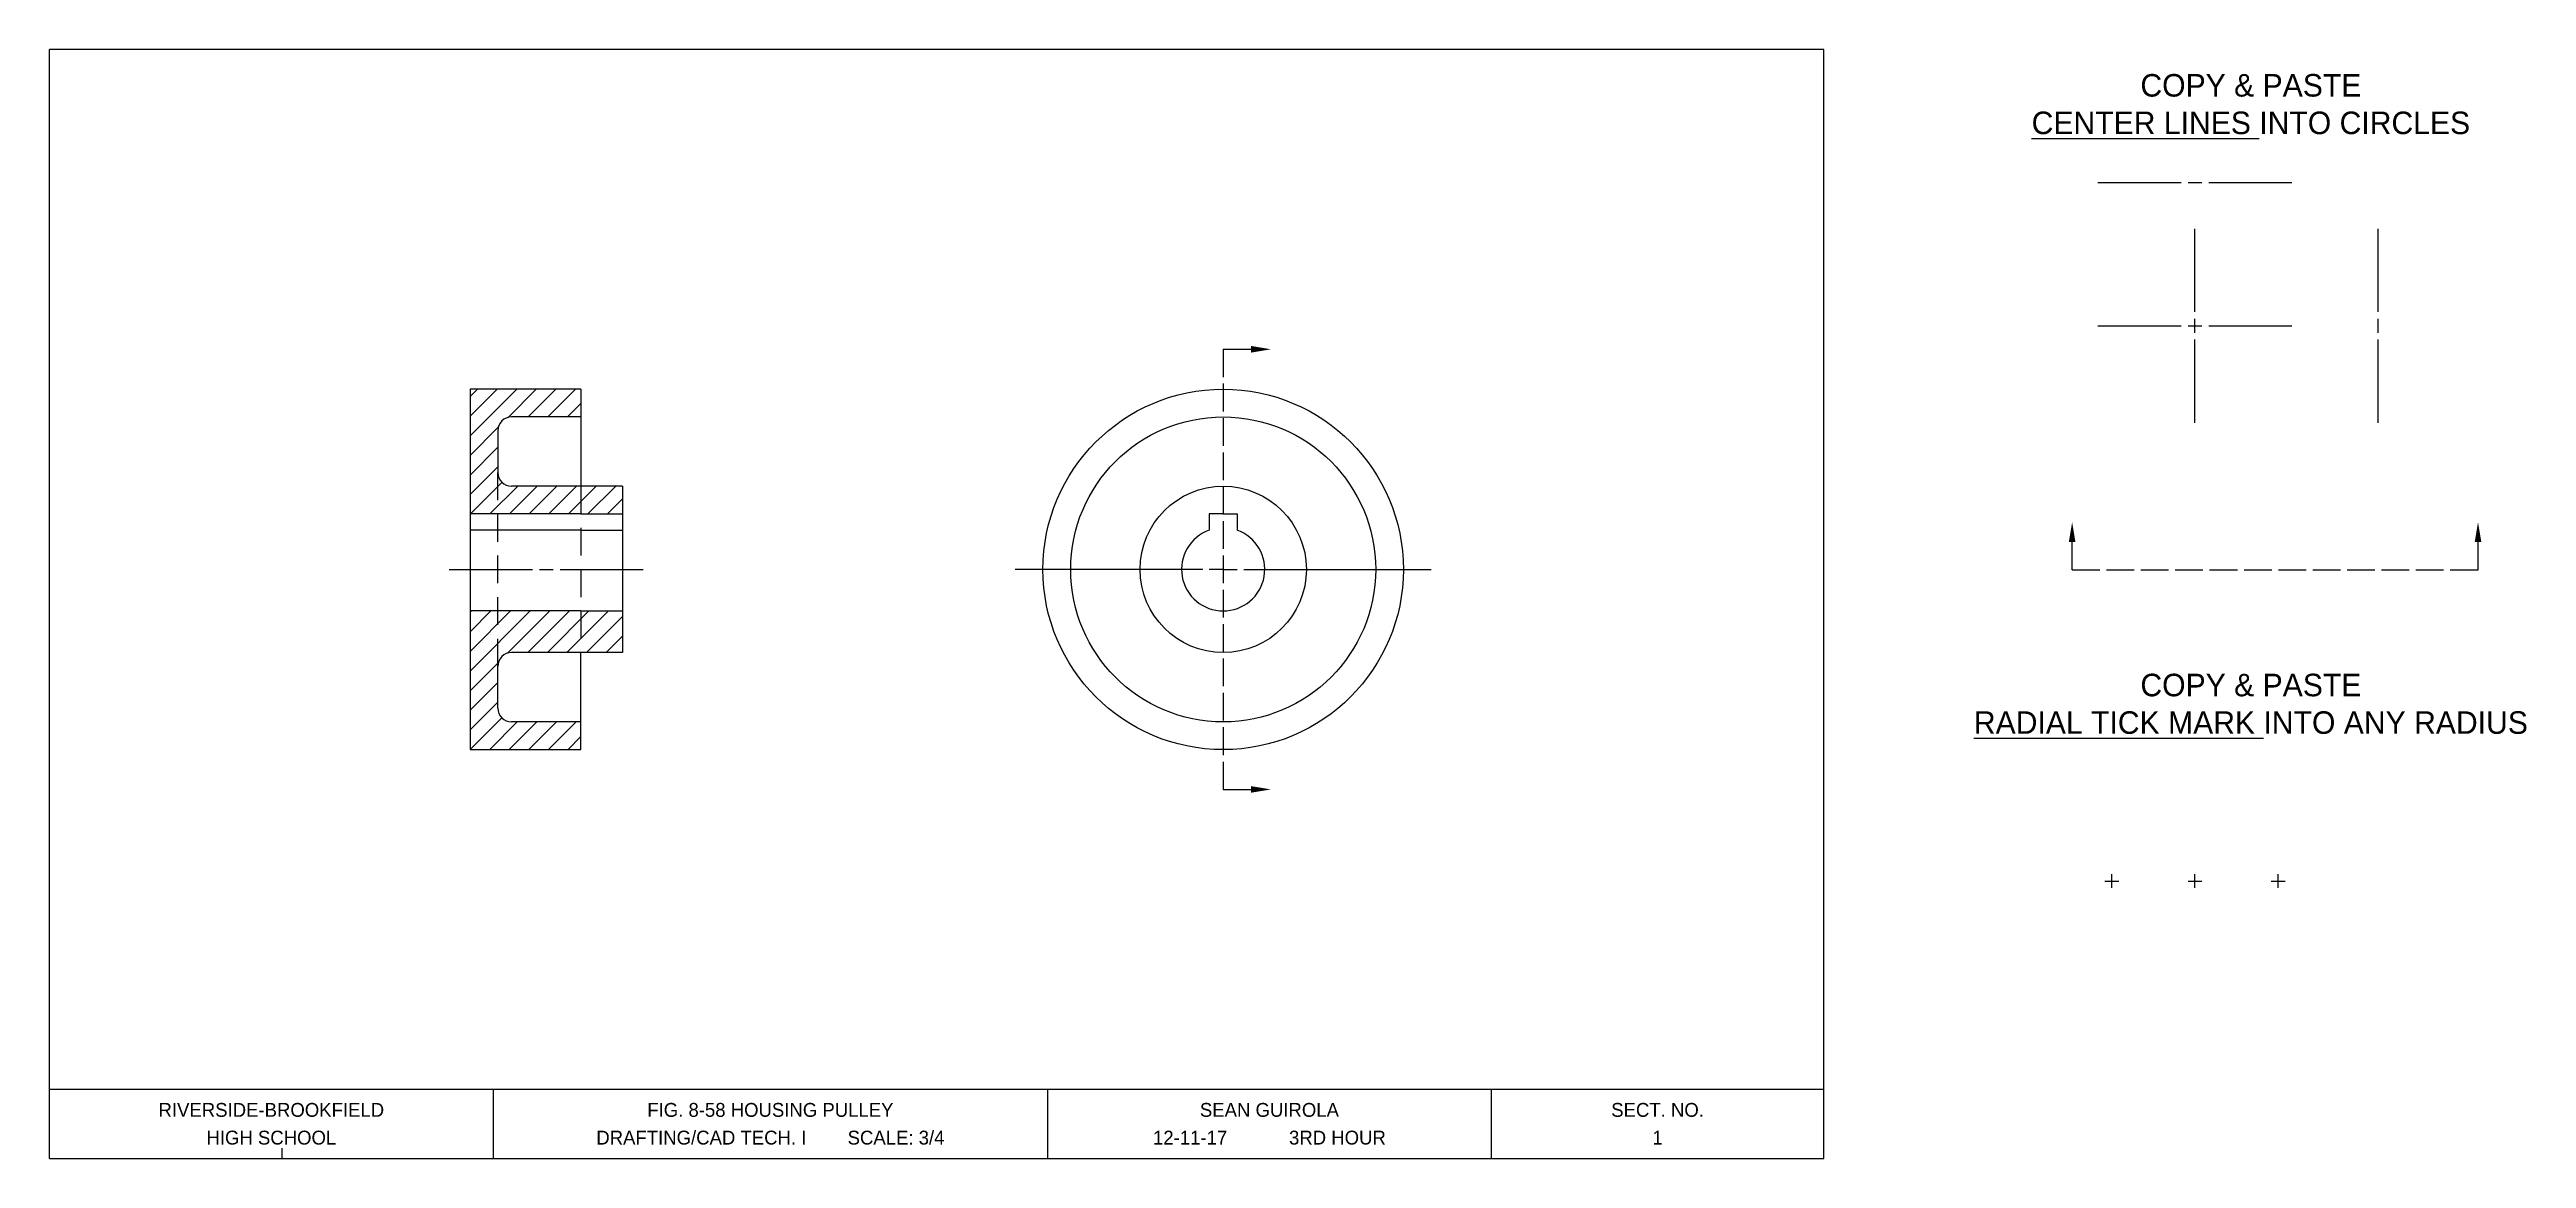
# Model space of a CAD drawing. Header units: inches. Extents: x 0 to 22.3, y 0 to 10.
import ezdxf
from ezdxf.enums import TextEntityAlignment as Align

# ---------------------------------------------------------------- set-up
doc = ezdxf.new("R2010")
doc.units = ezdxf.units.IN
doc.header["$MEASUREMENT"] = 0
doc.linetypes.add('HIDDEN', pattern=[0.375, 0.25, -0.125])
for name, color, linetype in [('Boarder Line', 7, 'Continuous'), ('Center Lines', 1, 'Continuous'), ('Hidden Lines', 5, 'HIDDEN'), ('Title Block', 6, 'Continuous')]:
    doc.layers.add(name, color=color, linetype=linetype)

msp = doc.modelspace()

# ---------------------------------------------------------------- hatches: boundary and pattern name
h = msp.add_hatch()
h.set_pattern_fill('ANSI31', color=4)
h.set_pattern_definition([(45, (-2.15674, 0.21413), (-0.0883883, 0.0883883), [])])
h.paths.add_polyline_path([(4.792, 3.937), (4.167, 3.937, -0.414214), (4.042, 4.062), (4.042, 4.437), (4.042, 4.937), (3.792, 4.937), (3.792, 3.688), (4.792, 3.688)])
h.paths.add_polyline_path([(4.792, 4.937), (4.042, 4.937), (4.042, 4.437, -0.414214), (4.167, 4.562), (4.792, 4.562)], flags=17)
h.paths.add_polyline_path([(5.167, 4.937), (4.792, 4.937), (4.792, 4.562), (5.167, 4.562)])
h.paths.add_polyline_path([(4.042, 6.562, -0.414214), (4.167, 6.687), (4.792, 6.687), (4.792, 6.937), (3.792, 6.937), (3.792, 5.812), (4.042, 5.812), (4.042, 6.187)])
h.paths.add_polyline_path([(4.792, 6.062), (4.167, 6.062, -0.414214), (4.042, 6.187), (4.042, 5.812), (4.792, 5.812)], flags=17)
h.paths.add_polyline_path([(5.167, 6.062), (4.792, 6.062), (4.792, 5.812), (5.167, 5.812)])

# ---------------------------------------------------------------- linework, layer by layer
for p, q in [((0, 0), (0, 10)), ((4.792, 6.937), (3.792, 6.937)), ((3.792, 6.937), (3.792, 3.688)), ((4.792, 6.937), (4.792, 6.062)), ((4.042, 6.562), (4.042, 6.187)), ((4.792, 6.687), (4.167, 6.687)), ((4.792, 6.062), (4.167, 6.062)), ((5.167, 6.062), (4.792, 6.062)), ((5.167, 6.062), (5.167, 4.562)), ((4.792, 5.812), (3.792, 5.812)), ((4.792, 5.812), (5.167, 5.812)), ((10.583, 5.812), (10.458, 5.812)), ((10.458, 5.812), (10.458, 5.666)), ((10.583, 5.812), (10.708, 5.812)), ((10.708, 5.812), (10.708, 5.666)), ((4.792, 5.666), (3.792, 5.666)), ((4.792, 5.666), (5.167, 5.666)), ((4.792, 4.937), (3.792, 4.937)), ((4.792, 4.937), (5.167, 4.937)), ((4.792, 4.562), (4.167, 4.562)), ((5.167, 4.562), (4.792, 4.562)), ((4.792, 3.688), (4.792, 4.562)), ((4.042, 4.062), (4.042, 4.437)), ((4.792, 3.937), (4.167, 3.937)), ((3.792, 3.688), (4.792, 3.688)), ((2.097, 0), (2.097, 0.094))]:
    msp.add_line(p, q)
for radius in [1.625, 1.375, 0.75]:
    msp.add_circle((10.583, 5.312), radius)
for centre, radius, start, end in [((4.167, 6.562), 0.125, 90, 180), ((4.167, 6.187), 0.125, 180, 270), ((10.583, 5.312), 0.375, 109.4712, 70.5288), ((4.167, 4.437), 0.125, 90, 180), ((4.167, 4.062), 0.125, 180, 270)]:
    msp.add_arc(centre, radius, start, end)
at = {"layer": 'Boarder Line'}
for p, q in [((16, 10), (0, 10)), ((16, 0), (16, 10)), ((0, 0.625), (16, 0.625)), ((4, 0.625), (4, 0)), ((9, 0.625), (9, 0)), ((13, 0.625), (13, 0)), ((0, 0), (16, 0))]:
    msp.add_line(p, q, dxfattribs=at)
at = {"layer": 'Center Lines'}
for p, q in [((18.47, 8.802), (19.22, 8.802)), ((19.283, 8.802), (19.408, 8.802)), ((19.47, 8.802), (20.22, 8.802)), ((19.345, 7.634), (19.345, 8.384)), ((20.997, 7.634), (20.997, 8.384)), ((18.47, 7.509), (19.22, 7.509)), ((19.283, 7.509), (19.408, 7.509)), ((19.345, 7.446), (19.345, 7.571)), ((19.345, 6.634), (19.345, 7.384)), ((19.47, 7.509), (20.22, 7.509)), ((20.997, 7.446), (20.997, 7.571)), ((20.997, 6.634), (20.997, 7.384)), ((10.583, 7.297), (10.583, 7.047)), ((10.583, 7.297), (10.833, 7.297)), ((10.583, 6.987), (10.583, 6.737)), ((10.583, 6.677), (10.583, 6.427)), ((10.583, 6.367), (10.583, 6.117)), ((10.583, 6.057), (10.583, 5.807)), ((10.583, 5.747), (10.583, 5.497)), ((10.583, 5.438), (10.583, 5.188)), ((18.238, 5.308), (18.238, 5.558)), ((21.898, 5.308), (21.898, 5.558)), ((3.604, 5.312), (4.354, 5.312)), ((4.417, 5.312), (4.542, 5.312)), ((4.604, 5.312), (5.354, 5.312)), ((8.958, 5.312), (8.708, 5.312)), ((9.833, 5.312), (8.958, 5.312)), ((10.398, 5.312), (9.833, 5.312)), ((10.583, 5.312), (10.458, 5.312)), ((10.583, 5.312), (10.708, 5.312)), ((10.768, 5.312), (11.333, 5.312)), ((11.333, 5.312), (12.208, 5.312)), ((12.208, 5.312), (12.458, 5.312)), ((18.238, 5.308), (18.488, 5.308)), ((18.548, 5.308), (18.798, 5.308)), ((18.858, 5.308), (19.108, 5.308)), ((19.168, 5.308), (19.418, 5.308)), ((19.478, 5.308), (19.728, 5.308)), ((19.788, 5.308), (20.038, 5.308)), ((20.098, 5.308), (20.348, 5.308)), ((20.408, 5.308), (20.658, 5.308)), ((20.718, 5.308), (20.968, 5.308)), ((21.028, 5.308), (21.278, 5.308)), ((21.338, 5.308), (21.588, 5.308)), ((21.648, 5.308), (21.898, 5.308)), ((10.583, 5.128), (10.583, 4.878)), ((10.583, 4.818), (10.583, 4.568)), ((10.583, 4.508), (10.583, 4.258)), ((10.583, 4.198), (10.583, 3.948)), ((10.583, 3.888), (10.583, 3.638)), ((10.583, 3.578), (10.583, 3.328)), ((10.583, 3.328), (10.833, 3.328)), ((18.533, 2.501), (18.658, 2.501)), ((18.595, 2.439), (18.595, 2.564)), ((19.283, 2.501), (19.408, 2.501)), ((19.345, 2.439), (19.345, 2.564)), ((20.033, 2.501), (20.158, 2.501)), ((20.095, 2.439), (20.095, 2.564))]:
    msp.add_line(p, q, dxfattribs=at)
for points in [[(10.833, 7.327), (11.013, 7.297), (10.833, 7.267)], [(18.208, 5.558), (18.238, 5.738), (18.268, 5.558)], [(21.868, 5.558), (21.898, 5.738), (21.928, 5.558)], [(10.833, 3.358), (11.013, 3.328), (10.833, 3.298)]]:
    msp.add_solid(points, dxfattribs=at)
at = {"layer": 'Hidden Lines'}
for p, q in [((4.042, 4.437), (4.042, 6.187)), ((4.792, 6.062), (4.792, 4.562))]:
    msp.add_line(p, q, dxfattribs=at)

# ---------------------------------------------------------------- texts
msp.add_text('XX', height=0.00125).set_placement((3.998, 0.624), align=Align.MIDDLE_CENTER)
at = {"layer": 'Center Lines', "char_height": 0.20313, "attachment_point": 1}
for s, insert in [('\\pxqc;COPY & PASTE \\P{\\LCENTER LINES} INTO CIRCLES', (17.323, 9.779)), ('\\pxqc;COPY & PASTE \\P{\\LRADIAL TICK MARK} INTO ANY RADIUS', (17.323, 4.371))]:
    msp.add_mtext_dynamic_manual_height_columns(s, width=5.0539, gutter_width=0.625, heights=[0], dxfattribs=dict(at, insert=insert))
at = {"layer": 'Title Block'}
for s, height, p in [('RIVERSIDE-BROOKFIELD', 0.125, (2, 0.438)), ('FIG. 8-58 HOUSING PULLEY', 0.125, (6.5, 0.438)), ('SEAN GUIROLA', 0.125, (11, 0.438)), ('SECT. NO.', 0.125, (14.5, 0.438)), ('HIGH SCHOOL', 0.125, (2, 0.188)), ('DRAFTING/CAD TECH. I        SCALE: 3/4', 0.125, (6.5, 0.188)), ('12-11-17            3RD HOUR', 0.125, (11, 0.188)), ('1', 0.125, (14.5, 0.188)), ('007', 0.0000781, (1.771, 0.187))]:
    msp.add_text(s, height=height, dxfattribs=at).set_placement(p, align=Align.MIDDLE_CENTER)

doc.saveas('drawing.dxf')
